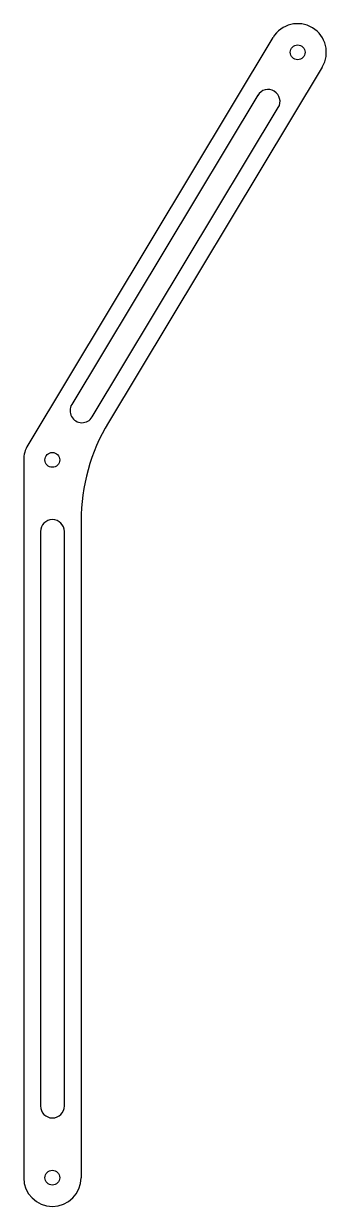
# Model space of a CAD drawing. Header units: millimetres. Extents: x -6 to 57, y -6 to 241.
import ezdxf

# ---------------------------------------------------------------- set-up
doc = ezdxf.new("R2010")
doc.units = ezdxf.units.MM

msp = doc.modelspace()

# ---------------------------------------------------------------- linework, layer by layer
at = {"color": 7, "linetype": 'Continuous', "lineweight": 25}
for p, q in [((46.1, 238.58), (-5.14, 153.29)), ((56.39, 232.4), (11.71, 158.04)), ((42.92, 226.49), (4.04, 161.77)), ((8.32, 159.2), (47.21, 223.92)), ((-6, 150.2), (-6, 0)), ((6, 137.44), (6, 0)), ((-2.5, 135.2), (-2.5, 15)), ((2.5, 15), (2.5, 135.2))]:
    msp.add_line(p, q, dxfattribs=at)
for centre in [(51.25, 235.49), (0, 150.2), (0, 0)]:
    msp.add_circle(centre, 1.55, dxfattribs=at)
for centre, radius, start, end in [((51.25, 235.49), 6, 329.0006, 149.0006), ((45.07, 225.2), 2.5, 329.0006, 149.0006), ((6.18, 160.49), 2.5, 149.0006, 329.0006), ((46, 137.44), 40, 149.0006, 180), ((0, 150.2), 6, 149.0006, 180), ((0, 135.2), 2.5, 0, 180), ((0, 15), 2.5, 180, 0), ((0, 0), 6, 180, 0)]:
    msp.add_arc(centre, radius, start, end, dxfattribs=at)

doc.saveas('drawing.dxf')
